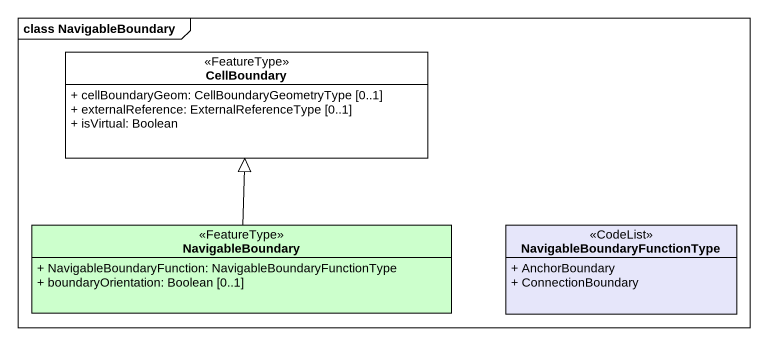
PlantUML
@startuml
mainframe class NavigableBoundary
hide circle
hide empty members
skinparam classAttributeIconSize 0
class CellBoundary <<FeatureType>> {
  + cellBoundaryGeom: CellBoundaryGeometryType [0..1]
  + externalReference: ExternalReferenceType [0..1]
  + isVirtual: Boolean
}
class NavigableBoundary <<FeatureType>> #CCFFCC {
  + NavigableBoundaryFunction: NavigableBoundaryFunctionType
  + boundaryOrientation: Boolean [0..1]
}
class "NavigableBoundaryFunctionType" as NavigableBoundaryFunctionTyp <<CodeList>> #E6E6FA {
  + AnchorBoundary
  + ConnectionBoundary
}
NavigableBoundary -up-|> CellBoundary
@enduml
